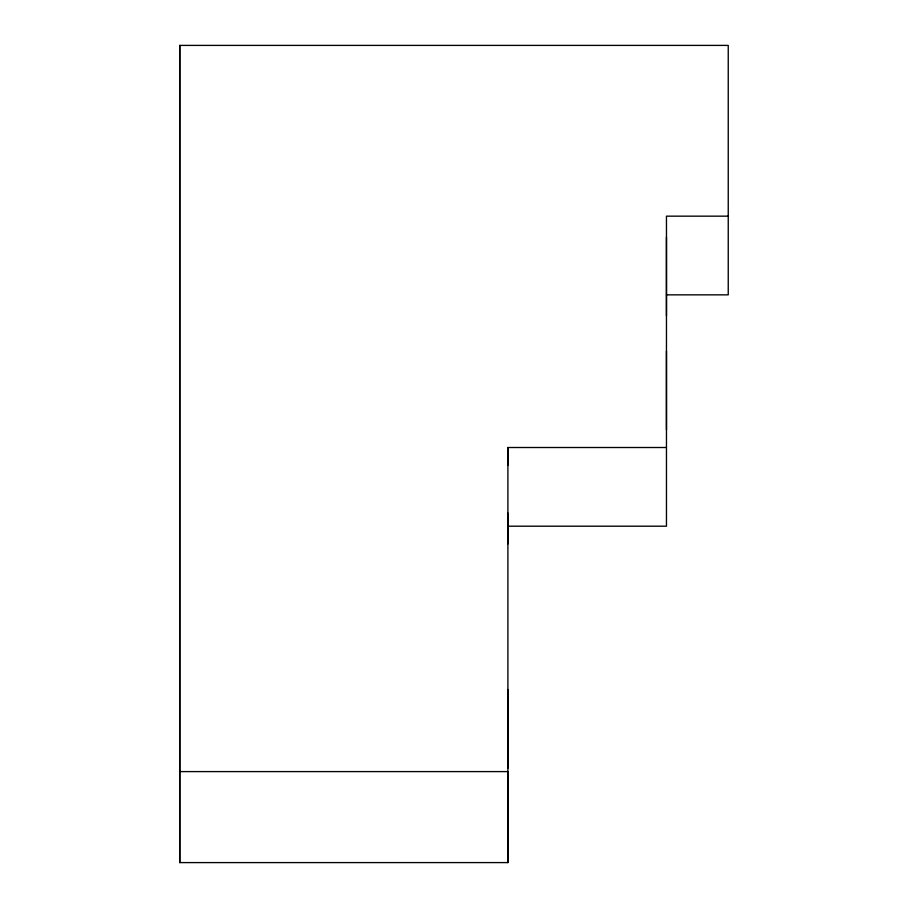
<?xml version="1.0" encoding="UTF-8"?>
<svg xmlns="http://www.w3.org/2000/svg" width="908" height="908" viewBox="0 0 908 908"><rect width="100%" height="100%" fill="white"/><g stroke="black" fill="none" stroke-linecap="round" stroke-linejoin="round"><path stroke-width="1.36" d="M179.761 771.596L507.901 771.596L507.901 862.589L179.761 862.6L179.761 45.4L728.239 45.4L728.239 294.85L666.461 294.85M507.901 768.168L507.901 689.478M507.901 543.903L507.901 513.043M507.901 465.214L507.901 447.508L666.461 447.508M728.239 216.161L666.461 216.161L666.461 526.197L507.901 526.197M666.461 237.011L666.461 315.7M666.461 351.112L666.461 429.802M507.901 447.508L507.901 862.589M179.761 45.4L179.761 862.6"/></g></svg>
